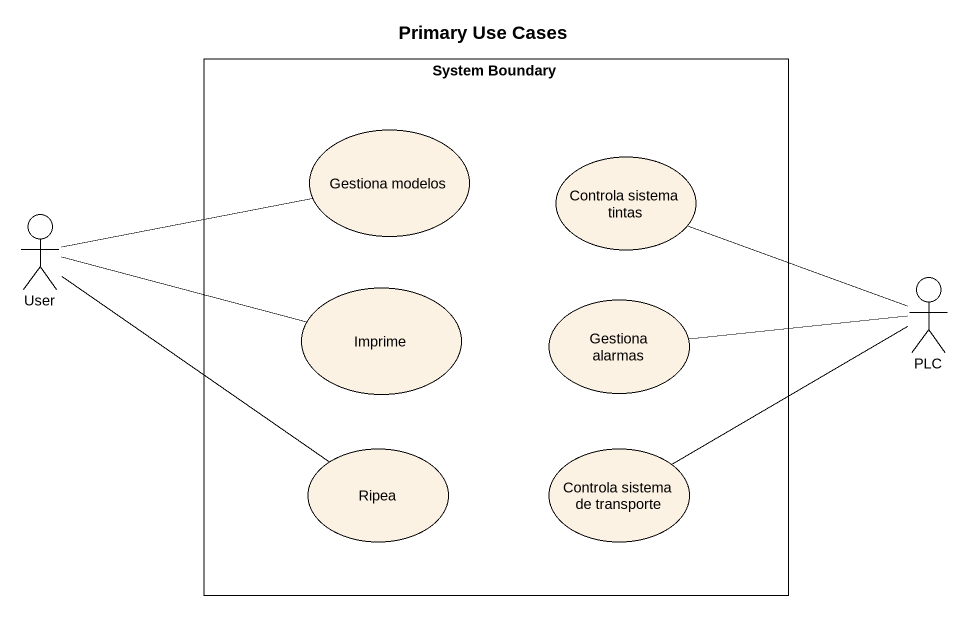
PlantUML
@startuml
title Primary Use Cases
rectangle "System Boundary" as System_Boundary {
  usecase "Gestiona modelos" as Gestiona_modelos
  usecase "Controla sistema tintas" as Controla_sistema_tintas
  usecase Imprime
  usecase "Gestiona alarmas" as Gestiona_alarmas
  usecase Ripea
  usecase "Controla sistema de transporte" as Controla_sistema_de
}
actor User
actor PLC
User -right- Gestiona_modelos
User -right- Imprime
User -- Ripea
PLC -left- Controla_sistema_tintas
PLC -left- Gestiona_alarmas
PLC -left- Controla_sistema_de
@enduml
